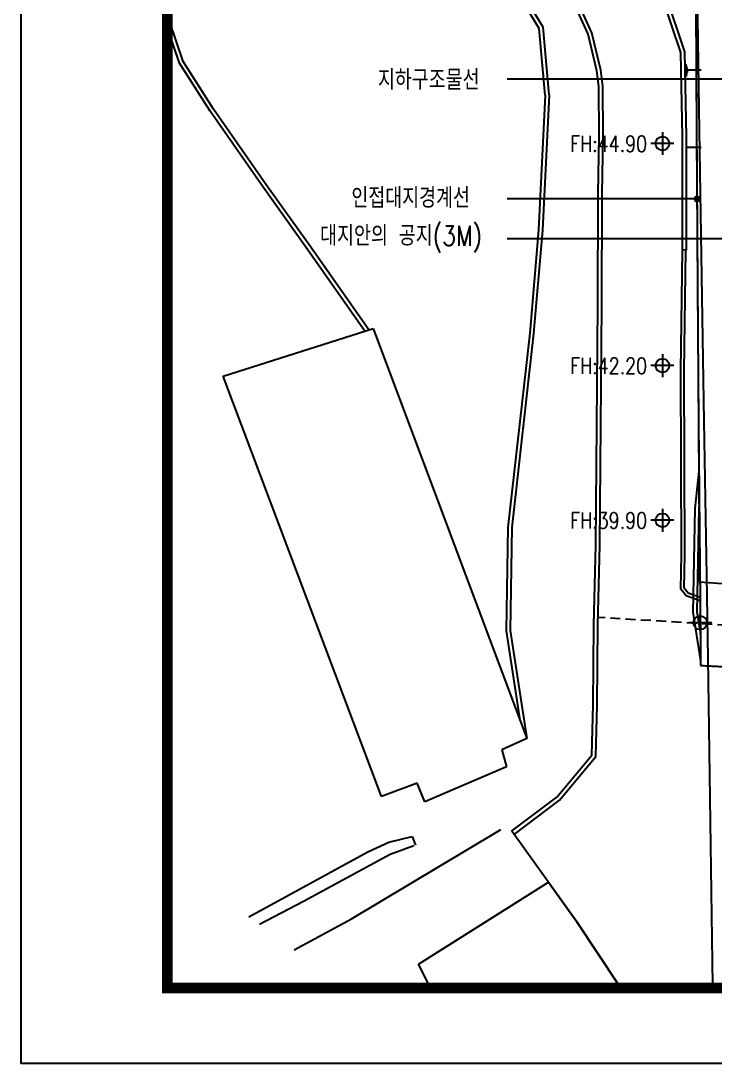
# Model space of a CAD drawing. Header units: millimetres. Extents: x 1145859089 to 1147511753, y -1047484727 to -1047247487.
# Drawn here: x 1146850687 to 1146902764, y -1047484727 to -1047406576 of the extents above; entities that cross this region are included whole.
import ezdxf
from ezdxf.xclip import XClip

# ---------------------------------------------------------------- set-up
doc = ezdxf.new("R2010")
doc.units = ezdxf.units.MM
doc.header["$LTSCALE"] = 100
doc.header["$MEASUREMENT"] = 0
doc.header["$XCLIPFRAME"] = 2
doc.linetypes.add('단지배치도$0$HID', pattern=[2.3, 1.5, -0.8])
doc.linetypes.add('단지배치도$0$PHANTOM', pattern=[2.5, 1.25, -0.25, 0.25, -0.25, 0.25, -0.25])
doc.layers.get('0').update_dxf_attribs({"linetype": 'CONTINUOUS'})
doc.layers.get('Defpoints').update_dxf_attribs({"linetype": 'CONTINUOUS'})
for name, color, linetype in [('SHEET', 7, 'CONTINUOUS'), ('SHEET$0$BDR', 4, 'CONTINUOUS'), ('SHEET$0$sheet', 3, 'CONTINUOUS'), ('XREF', 135, 'CONTINUOUS'), ('단지배치도$0$S240910', 33, 'CONTINUOUS'), ('단지배치도$0$W240910', 135, 'CONTINUOUS')]:
    doc.layers.add(name, color=color, linetype=linetype)
doc.styles.add('단지배치도$0$WS1', font='romans.shx', dxfattribs={"width": 0.8, "bigfont": 'whgtxt.shx'})

# ---------------------------------------------------------------- blocks, each defined once
blk = doc.blocks.new('SHEET$0$zw$653F')
at = {"layer": 'Defpoints', "color": 0}
blk.add_lwpolyline([(826.33, 0), (0, 0), (0, -593.1), (826.33, -593.1)], close=True, dxfattribs=at)
at = {"layer": 'SHEET$0$sheet', "const_width": 2}
blk.add_lwpolyline([(27.5, -27.5), (813.83, -27.5), (813.83, -579), (27.5, -579)], close=True, dxfattribs=at)
blk = doc.blocks.new('SHEET$0$미소건축시트')
blk.add_blockref('SHEET$0$zw$653F', (0, 593.1))
blk = doc.blocks.new('SHEET')
at = {"layer": 'SHEET$0$BDR', "xscale": 100, "yscale": 100, "zscale": 100}
blk.add_blockref('SHEET$0$미소건축시트', (1200122, -1758265), dxfattribs=at)
blk = doc.blocks.new('단지배치도$0$zw$9902')
at = {"layer": '단지배치도$0$W240910'}
for p, q in [((-40177, -35781), (-44394, -28763)), ((-39884, -35685), (-44157, -28576)), ((-29551, -37581), (-31280, -32422)), ((-29252, -37529), (-31003, -32303)), ((-28332, -32566), (-28167, -43423)), ((-36502, -36211), (-37902, -33125)), ((-36217, -36113), (-37639, -32978)), ((-28438, -33023), (-28375, -43875)), ((-67146, -38375), (-68215, -35245)), ((-66873, -38245), (-67924, -35168)), ((-39717, -40774), (-40177, -35781)), ((-39418, -40747), (-39884, -35685)), ((-35839, -38963), (-36502, -36211)), ((-35543, -38911), (-36217, -36113)), ((-64603, -41824), (-66873, -38245)), ((-29417, -43913), (-29551, -37581)), ((-29117, -43910), (-29252, -37529)), ((-64853, -41991), (-67146, -38375)), ((-35707, -40130), (-35839, -38963)), ((-35407, -40111), (-35543, -38911)), ((-29135, -39376), (-29154, -38458)), ((-29098, -39230), (-29112, -38602)), ((-29062, -39084), (-29069, -38746)), ((-29025, -38963), (-29028, -38866)), ((-28015, -38893), (-29027, -38914)), ((-16504, -39587), (-42584, -39587)), ((-35674, -43832), (-35707, -40130)), ((-35374, -43833), (-35407, -40111)), ((-39717, -40774), (-40215, -50870)), ((-39418, -40747), (-39916, -50890)), ((-60888, -47674), (-64853, -41991)), ((-60643, -47501), (-64603, -41824)), ((-30936, -43547), (-30936, -45262)), ((-28167, -43423), (-27998, -54352)), ((-35740, -48201), (-35674, -43832)), ((-35440, -48204), (-35374, -43833)), ((-30079, -44404), (-31794, -44404)), ((-29416, -52387), (-29417, -43913)), ((-29116, -52387), (-29117, -43910)), ((-28375, -43875), (-28307, -54805)), ((-28028, -44704), (-29117, -44704)), ((-57436, -52004), (-60643, -47501)), ((-57681, -52177), (-60888, -47674)), ((-35771, -56529), (-35740, -48201)), ((-35471, -56531), (-35440, -48204)), ((-28339, -48564), (-42584, -48564)), ((-25321, -51550), (-42584, -51550)), ((-40215, -50870), (-40888, -58628)), ((-39916, -50890), (-40590, -58657)), ((-53256, -58469), (-57681, -52177)), ((-52956, -58374), (-57436, -52004)), ((-29555, -61455), (-29416, -52387)), ((-29555, -61455), (-29416, -52387)), ((-29166, -52391), (-29416, -52387)), ((-29166, -52391), (-29416, -52387)), ((-29305, -61456), (-29166, -52391)), ((-29305, -61456), (-29166, -52391)), ((-29166, -52391), (-29116, -52387)), ((-27998, -54352), (-27819, -65215)), ((-28307, -54805), (-28228, -65669)), ((-35917, -74517), (-35771, -56529)), ((-35617, -74522), (-35471, -56531)), ((-63872, -61844), (-52621, -58267)), ((-52621, -58267), (-41096, -89026)), ((-40888, -58628), (-42525, -73183)), ((-40590, -58657), (-42225, -73202)), ((-30936, -60196), (-30936, -61911)), ((-30079, -61054), (-31794, -61054)), ((-29490, -75208), (-29555, -61455)), ((-29490, -75208), (-29555, -61455)), ((-29240, -75211), (-29305, -61456)), ((-29240, -75211), (-29305, -61456)), ((-51999, -93365), (-63872, -61844)), ((-27819, -65215), (-27626, -76815)), ((-28228, -65669), (-28145, -77278)), ((-28191, -68974), (-28505, -71769)), ((-30936, -71794), (-30936, -73508)), ((-28505, -71769), (-28641, -79532)), ((-28205, -71788), (-28340, -79511)), ((-28168, -71452), (-28205, -71788)), ((-30079, -72651), (-31794, -72651)), ((-42525, -73183), (-42660, -80945)), ((-42225, -73202), (-42360, -80925)), ((-36077, -80499), (-35917, -74517)), ((-35777, -80504), (-35617, -74522)), ((-29556, -77819), (-29490, -75208)), ((-29556, -77819), (-29490, -75208)), ((-29304, -77735), (-29240, -75211)), ((-29304, -77735), (-29240, -75211)), ((-28145, -77278), (-16767, -78090)), ((-27626, -76815), (-27523, -83023)), ((-29156, -78325), (-29556, -77819)), ((-29156, -78325), (-29556, -77819)), ((-29004, -78114), (-29304, -77735)), ((-29004, -78114), (-29304, -77735)), ((-28104, -78438), (-29004, -78114)), ((-28104, -78438), (-29004, -78114)), ((-28102, -78705), (-29156, -78325)), ((-28102, -78705), (-29156, -78325)), ((-28641, -79532), (-28069, -83197)), ((-28340, -79511), (-28084, -81153)), ((-28090, -79479), (-28090, -81193)), ((-28090, -80336), (-28090, -79713)), ((-27233, -80336), (-28947, -80336)), ((-42660, -80945), (-41616, -87638)), ((-42360, -80925), (-41096, -89026)), ((-36130, -86503), (-36077, -80499)), ((-35830, -86509), (-35777, -80504)), ((-27523, -83023), (-27107, -113029)), ((-36232, -90262), (-36130, -86503)), ((-35935, -90374), (-35830, -86509)), ((-41096, -89026), (-42967, -89865)), ((-42967, -89865), (-42635, -91149)), ((-38852, -93420), (-36232, -90262)), ((-38643, -93639), (-35935, -90374)), ((-42635, -91149), (-48759, -93765)), ((-49336, -92369), (-51999, -93365)), ((-48759, -93765), (-49336, -92369)), ((-42239, -95965), (-38852, -93420)), ((-42059, -96205), (-38643, -93639)), ((-54263, -102540), (-43261, -95972)), ((-43261, -95972), (-43053, -95848)), ((-37344, -102752), (-42234, -95961)), ((-53025, -97522), (-51445, -96796)), ((-51445, -96796), (-49712, -96370)), ((-49712, -96370), (-49450, -97024)), ((-61952, -102379), (-53025, -97522)), ((-49577, -97073), (-51341, -97706)), ((-51341, -97706), (-57848, -101246)), ((-49230, -105938), (-39473, -99795)), ((-39473, -99795), (-37344, -102752)), ((-57848, -101246), (-61158, -102954)), ((-58545, -104849), (-54263, -102540)), ((-33940, -107905), (-37344, -102752)), ((-37344, -102752), (-33940, -107905)), ((-48200, -107946), (-49230, -105938)), ((-48200, -107946), (-49002, -106383))]:
    blk.add_line(p, q, dxfattribs=at)
at = {"layer": '단지배치도$0$W240910', "linetype": '단지배치도$0$PHANTOM'}
for p, q in [((-28433, -33057), (-28368, -43916)), ((-28368, -43916), (-28303, -54842)), ((-28303, -54842), (-28221, -65710)), ((-28221, -65710), (-28113, -77326)), ((-28113, -77326), (-28067, -83535)), ((-28067, -83535), (-1297, -84980))]:
    blk.add_line(p, q, dxfattribs=at)
at = {"layer": '단지배치도$0$W240910', "ltscale": 10}
for p, q in [((-28112, -77327), (-28067, -83535)), ((-28067, -83535), (-1296, -84980))]:
    blk.add_line(p, q, dxfattribs=at)
at = {"layer": '단지배치도$0$W240910', "linetype": '단지배치도$0$HID', "ltscale": 5}
blk.add_line((-15724, -81174), (-35762, -79932), dxfattribs=at)
at = {"layer": '단지배치도$0$W240910'}
for centre in [(-30936, -44404), (-30936, -61054), (-30936, -72651), (-28090, -80336)]:
    blk.add_circle(centre, 514, dxfattribs=at)
for start, end in [(0, 180), (180, 0)]:
    blk.add_arc((-28339, -48564), 188, start, end, dxfattribs=at)
at = {"layer": '단지배치도$0$S240910', "style": '단지배치도$0$WS1', "width": 0.8}
for s, height, p in [('지하구조물선', 1500, (-52266, -40381, 0)), ('FH:44.90', 1200, (-37842, -45027)), ('인접대지경계선', 1500, (-54260, -49232)), ('대지안의 공지(3M)', 1500, (-56604, -52066)), ('FH:42.20', 1200, (-37842, -61677)), ('FH:39.90', 1200, (-37842, -73274))]:
    blk.add_text(s, height=height, dxfattribs=at).set_placement(p)
blk = doc.blocks.new('단지배치도')
blk.add_blockref('단지배치도$0$zw$9902', (141034, 142437))

msp = doc.modelspace()

# ---------------------------------------------------------------- block references
at = {"layer": 'SHEET', "linetype": 'Continuous', "ltscale": 2, "xscale": 4, "yscale": 4, "zscale": 4}
msp.add_blockref('SHEET', (1142050198.985571, -1040451665.300647), dxfattribs=at)
at = {"layer": 'XREF'}
ref = msp.add_blockref('단지배치도', (1146788705.034274, -1047513806.462535), dxfattribs=at)
XClip(ref).set_block_clipping_path([(72982.4064819524, 34919.7593965302), (360382.4067475507, 255319.7593436702)])

doc.saveas('drawing.dxf')
